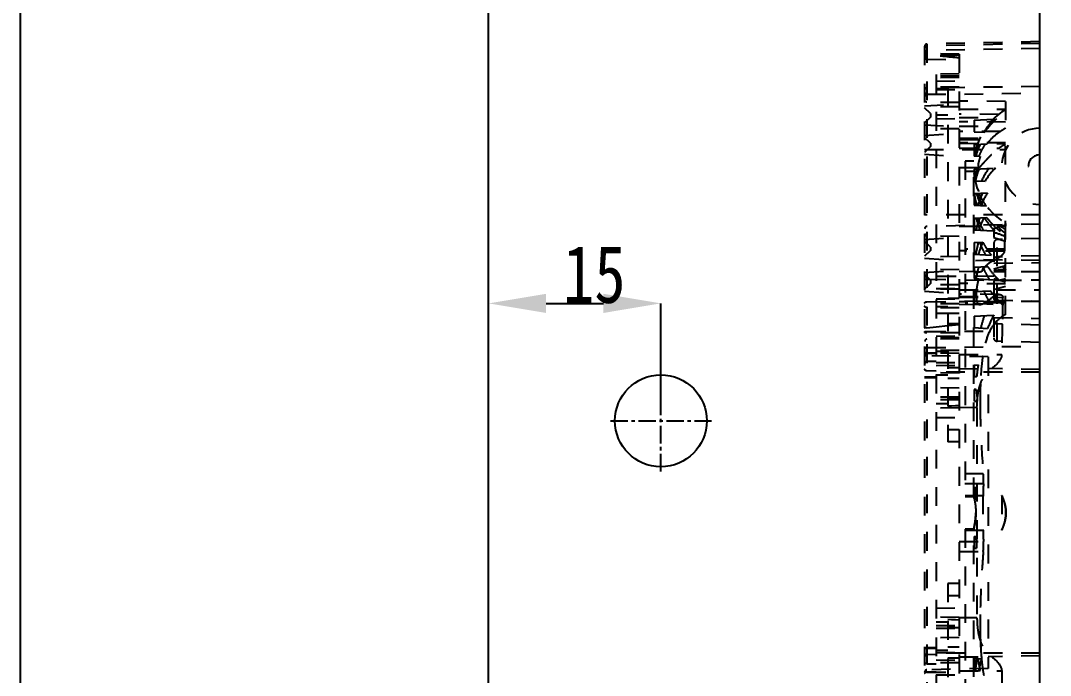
# Model space of a CAD drawing. Header units: millimetres. Extents: x -1495 to -116, y -3881 to 1305.
# Drawn here: x -875.2 to -785.5, y -1619.9 to -1562.9 of the extents above; entities that cross this region are included whole.
import ezdxf

# ---------------------------------------------------------------- set-up
doc = ezdxf.new("R2010")
doc.units = ezdxf.units.MM
doc.header["$LTSCALE"] = 16.335
doc.header["$PDMODE"] = 3
doc.header["$PDSIZE"] = 0.3125
doc.linetypes.add('CENTER', pattern=[0.6, 0.375, -0.075, 0.075, -0.075])
doc.linetypes.add('HIDDEN', pattern=[0.2, 0.1, -0.1])
doc.layers.get('0').update_dxf_attribs({"linetype": 'CONTINUOUS'})
doc.layers.get('Defpoints').update_dxf_attribs({"linetype": 'CONTINUOUS'})
doc.layers.add('DEFAULT_2', color=8, linetype='HIDDEN')
doc.styles.get("Standard").update_dxf_attribs({"font": 'txt', "width": 0.8})
doc.dimstyles.new('副本 ISO-25-1', dxfattribs={"dimtxt": 5, "dimasz": 5, "dimexe": 0, "dimexo": 0, "dimgap": 0, "dimtad": 1, "dimtxsty": 'Standard', "dimcen": 0, "dimclrd": 4, "dimclre": 4, "dimclrt": 6, "dimazin": 0, "dimtfac": 1, "dimtofl": 0, "dimtmove": 0, "dimatfit": 3, "dimfxl": 0, "dimarcsym": 0})

# ---------------------------------------------------------------- blocks, each defined once
blk = doc.blocks.new('*D686')
at = {"color": 4, "linetype": 'Continuous', "lineweight": -2}
for p, q in [((-834.465, -1592.458), (-834.465, -1587.472)), ((-829.465, -1587.472), (-824.465, -1587.472)), ((-819.465, -1595.747), (-819.465, -1587.472))]:
    blk.add_line(p, q, dxfattribs=at)
at = {"color": 4}
for points in [[(-829.465, -1586.639), (-829.465, -1588.306), (-834.465, -1587.472)], [(-824.465, -1586.639), (-824.465, -1588.306), (-819.465, -1587.472)]]:
    blk.add_solid(points, dxfattribs=at)
at = {"layer": 'Defpoints', "color": 0}
for p in [(-819.465, -1587.472), (-834.465, -1592.458), (-819.465, -1595.747)]:
    blk.add_point(p, dxfattribs=at)
at = {"color": 6, "insert": (-825.258, -1584.972), "char_height": 5, "attachment_point": 5}
blk.add_mtext('15', dxfattribs=at)

msp = doc.modelspace()

# ---------------------------------------------------------------- linework, layer by layer
at = {"color": 7, "linetype": 'Continuous'}
for p, q in [((-834.465, -1705.694), (-834.465, -1525.694)), ((-786.465, -1705.694), (-786.465, -1525.694))]:
    msp.add_line(p, q, dxfattribs=at)
at = {"color": 1, "linetype": 'CENTER', "ltscale": 0.248791}
for p, q in [((-819.465, -1602.094), (-819.465, -1593.294)), ((-823.865, -1597.694), (-815.065, -1597.694))]:
    msp.add_line(p, q, dxfattribs=at)
msp.add_lwpolyline([(-875.216, -1486.901), (-515.838, -1486.901), (-515.838, -1769.066), (-875.216, -1769.066)], close=True)
msp.add_circle((-819.465, -1597.694), 4)
at = {"layer": 'DEFAULT_2', "color": 8, "linetype": 'HIDDEN'}
for p, q in [((-786.465, -1564.69), (-796.299, -1564.896)), ((-796.496, -1565.097), (-796.496, -1646.273)), ((-786.465, -1564.852), (-796.299, -1565.057)), ((-796.299, -1564.896), (-796.299, -1646.492)), ((-786.465, -1565.286), (-796.299, -1565.472)), ((-793.481, -1565.773), (-796.299, -1565.724)), ((-793.481, -1565.931), (-796.299, -1565.882)), ((-796.299, -1566.218), (-793.481, -1566.262)), ((-793.48, -1566.116), (-793.515, -1566.113)), ((-793.481, -1565.773), (-793.481, -1645.614)), ((-793.481, -1567.504), (-795.491, -1567.539)), ((-795.491, -1567.539), (-795.491, -1643.849)), ((-793.481, -1567.655), (-795.491, -1567.69)), ((-793.481, -1567.821), (-795.491, -1567.853)), ((-795.489, -1568.135), (-793.48, -1568.1)), ((-786.465, -1568.595), (-796.299, -1568.723)), ((-796.299, -1569.302), (-786.465, -1569.139)), ((-793.481, -1568.661), (-795.491, -1568.647)), ((-794.486, -1568.8), (-795.491, -1568.793)), ((-795.491, -1568.851), (-793.481, -1568.864)), ((-794.486, -1568.654), (-794.486, -1599.538)), ((-796.299, -1569.24), (-793.481, -1569.271)), ((-793.481, -1569.996), (-796.299, -1569.957)), ((-789.461, -1569.895), (-793.481, -1569.867)), ((-789.461, -1569.895), (-789.461, -1572.228)), ((-796.496, -1570.285), (-793.481, -1570.1)), ((-795.994, -1570.955), (-796.496, -1570.452)), ((-795.994, -1570.955), (-795.994, -1571.256)), ((-793.481, -1570.35), (-795.491, -1570.372)), ((-793.481, -1570.569), (-789.408, -1570.565)), ((-795.994, -1571.256), (-796.496, -1571.759)), ((-795.491, -1571.063), (-794.486, -1571.067)), ((-795.491, -1571.394), (-793.481, -1571.366)), ((-790.057, -1571.017), (-793.481, -1570.993)), ((-793.481, -1571.278), (-790.383, -1571.296)), ((-789.461, -1571.693), (-793.481, -1571.667)), ((-792.175, -1571.524), (-790.238, -1571.413)), ((-792.175, -1571.524), (-792.175, -1572.529)), ((-796.496, -1571.926), (-793.481, -1572.11)), ((-796.496, -1572.856), (-793.481, -1572.672)), ((-793.481, -1572.282), (-795.491, -1572.271)), ((-793.481, -1572.055), (-791.078, -1572.063)), ((-789.894, -1572.502), (-793.481, -1572.517)), ((-792.175, -1572.529), (-791.269, -1572.581)), ((-795.994, -1573.526), (-796.496, -1573.024)), ((-795.994, -1573.526), (-795.994, -1573.828)), ((-793.481, -1573.066), (-791.691, -1573.079)), ((-791.767, -1573.246), (-793.481, -1573.236)), ((-789.461, -1573.508), (-793.481, -1573.48)), ((-793.481, -1573.537), (-789.461, -1573.562)), ((-792.175, -1573.656), (-791.064, -1573.592)), ((-792.175, -1573.656), (-792.175, -1574.661)), ((-789.461, -1588.447), (-789.461, -1573.508)), ((-795.994, -1573.828), (-796.496, -1574.33)), ((-796.496, -1574.081), (-789.441, -1574.081)), ((-796.496, -1574.498), (-793.481, -1574.682)), ((-793.481, -1573.954), (-790.03, -1573.957)), ((-792.225, -1575.082), (-792.979, -1575.087)), ((-792.979, -1575.087), (-792.979, -1604.269)), ((-792.225, -1604.27), (-792.225, -1575.082)), ((-791.655, -1574.691), (-792.175, -1574.661)), ((-793.481, -1575.638), (-791.798, -1575.65)), ((-792.225, -1576.006), (-792.979, -1576.001)), ((-792.175, -1575.788), (-790.332, -1575.682)), ((-792.175, -1575.788), (-792.175, -1576.793)), ((-792.175, -1576.793), (-791.237, -1576.846)), ((-792.175, -1577.92), (-791.023, -1577.854)), ((-792.175, -1577.92), (-792.175, -1578.925)), ((-792.175, -1578.925), (-791.107, -1578.986)), ((-786.465, -1579.765), (-796.496, -1579.765)), ((-786.465, -1580.569), (-796.299, -1580.775)), ((-793.481, -1580.761), (-789.461, -1580.733)), ((-792.175, -1580.052), (-791.096, -1579.99)), ((-792.175, -1580.052), (-792.175, -1581.057)), ((-790.466, -1580.941), (-789.461, -1580.64)), ((-796.496, -1581.901), (-793.481, -1581.717)), ((-793.481, -1581.652), (-796.299, -1581.603)), ((-792.175, -1581.057), (-789.932, -1581.185)), ((-790.466, -1580.941), (-790.466, -1581.745)), ((-790.466, -1581.745), (-789.461, -1582.047)), ((-795.994, -1582.571), (-796.496, -1582.069)), ((-795.994, -1582.571), (-795.994, -1582.873)), ((-792.175, -1582.184), (-791.443, -1582.142)), ((-792.175, -1582.184), (-792.175, -1583.189)), ((-790.466, -1582.224), (-790.485, -1590.471)), ((-790.191, -1590.773), (-790.173, -1581.922)), ((-786.465, -1581.825), (-790.173, -1581.922)), ((-795.994, -1582.873), (-796.496, -1583.375)), ((-793.481, -1583.383), (-795.491, -1583.418)), ((-789.56, -1582.923), (-793.481, -1582.905)), ((-789.461, -1582.743), (-792.979, -1582.767)), ((-792.175, -1583.189), (-790.692, -1583.273)), ((-786.465, -1583.333), (-790.191, -1583.43)), ((-796.496, -1583.543), (-793.481, -1583.727)), ((-790.448, -1583.75), (-793.481, -1583.769)), ((-786.465, -1583.727), (-792.979, -1583.681)), ((-792.175, -1584.315), (-791.019, -1584.249)), ((-792.175, -1584.315), (-792.175, -1585.32)), ((-790.466, -1583.986), (-786.465, -1583.916)), ((-789.461, -1584.193), (-790.466, -1584.494)), ((-796.496, -1584.773), (-793.481, -1584.589)), ((-795.994, -1585.443), (-796.496, -1584.941)), ((-790.485, -1585.11), (-796.299, -1585.144)), ((-793.481, -1584.54), (-795.491, -1584.526)), ((-793.481, -1584.683), (-789.461, -1584.711)), ((-792.175, -1585.32), (-790.034, -1585.443)), ((-790.466, -1585.298), (-789.461, -1585.6)), ((-786.465, -1584.732), (-789.461, -1584.732)), ((-795.994, -1585.745), (-796.496, -1586.247)), ((-796.299, -1585.373), (-793.481, -1585.387)), ((-795.994, -1585.443), (-795.994, -1585.745)), ((-793.481, -1585.864), (-795.491, -1585.873)), ((-795.491, -1586.178), (-793.481, -1586.182)), ((-793.48, -1586.229), (-795.489, -1586.239)), ((-789.461, -1585.774), (-793.481, -1585.746)), ((-792.979, -1585.433), (-786.465, -1585.471)), ((-790.485, -1585.494), (-786.465, -1585.424)), ((-790.466, -1586.271), (-789.461, -1585.969)), ((-796.496, -1586.415), (-793.481, -1586.599)), ((-795.491, -1587.083), (-793.481, -1587.061)), ((-793.481, -1587.042), (-794.486, -1587.04)), ((-793.481, -1586.297), (-786.465, -1586.297)), ((-790.016, -1586.696), (-793.481, -1586.671)), ((-793.481, -1586.865), (-790.516, -1586.879)), ((-793.481, -1586.934), (-789.685, -1586.948)), ((-792.175, -1586.447), (-790.778, -1586.368)), ((-792.175, -1586.447), (-792.175, -1587.452)), ((-790.466, -1587.075), (-789.461, -1587.376)), ((-789.692, -1587.212), (-789.685, -1586.948)), ((-796.299, -1587.325), (-790.466, -1587.248)), ((-793.481, -1587.872), (-796.299, -1587.841)), ((-794.486, -1587.778), (-795.491, -1587.774)), ((-793.48, -1587.516), (-795.489, -1587.524)), ((-786.465, -1587.302), (-793.481, -1587.351)), ((-793.481, -1587.555), (-791.683, -1587.567)), ((-789.461, -1587.432), (-792.979, -1587.455)), ((-792.175, -1587.452), (-789.72, -1587.593)), ((-790.466, -1587.202), (-786.465, -1587.272)), ((-795.491, -1588.329), (-793.481, -1588.34)), ((-793.481, -1588.356), (-794.486, -1588.363)), ((-792.175, -1588.579), (-790.471, -1588.482)), ((-792.175, -1588.579), (-792.175, -1589.584)), ((-790.485, -1588.709), (-786.465, -1588.779)), ((-796.299, -1589.595), (-795.491, -1589.512)), ((-795.491, -1589.512), (-794.471, -1589.408)), ((-793.481, -1589.263), (-794.486, -1589.256)), ((-794.471, -1589.408), (-794.418, -1589.402)), ((-794.418, -1589.402), (-793.48, -1589.307)), ((-792.175, -1589.584), (-791.012, -1589.651)), ((-786.465, -1589.363), (-790.173, -1589.266)), ((-796.299, -1589.914), (-790.485, -1589.896)), ((-793.481, -1590.047), (-796.299, -1590.04)), ((-793.481, -1590.567), (-796.297, -1590.587)), ((-795.491, -1590.315), (-793.481, -1590.31)), ((-793.481, -1590.484), (-795.491, -1590.482)), ((-796.299, -1591.321), (-786.465, -1591.199)), ((-793.481, -1591.574), (-795.491, -1591.574)), ((-786.465, -1590.87), (-790.191, -1590.773)), ((-795.491, -1591.806), (-796.299, -1591.809)), ((-793.481, -1591.837), (-796.299, -1591.808)), ((-795.491, -1591.85), (-796.299, -1591.847)), ((-790.969, -1592.133), (-796.299, -1592.021)), ((-794.486, -1591.65), (-795.491, -1591.65)), ((-793.481, -1591.923), (-789.791, -1591.933)), ((-790.969, -1592.133), (-790.969, -1619.255)), ((-795.491, -1592.534), (-796.299, -1592.546)), ((-795.491, -1593.37), (-796.299, -1593.356)), ((-795.491, -1592.629), (-793.481, -1592.629)), ((-795.491, -1592.877), (-793.481, -1592.856)), ((-793.481, -1593.073), (-794.486, -1593.07)), ((-793.481, -1593.156), (-790.655, -1593.141)), ((-792.175, -1592.843), (-791.835, -1592.824)), ((-792.175, -1592.843), (-792.175, -1593.848)), ((-786.465, -1593.232), (-790.969, -1593.138)), ((-796.496, -1593.863), (-795.491, -1593.863)), ((-795.491, -1593.966), (-796.496, -1593.966)), ((-786.465, -1593.463), (-795.491, -1593.463)), ((-793.481, -1593.537), (-795.491, -1593.529)), ((-795.491, -1593.696), (-794.486, -1593.689)), ((-793.481, -1594.016), (-794.486, -1594.02)), ((-792.175, -1593.848), (-791.979, -1593.859)), ((-793.481, -1594.84), (-795.491, -1594.805)), ((-792.013, -1594.966), (-792.175, -1594.975)), ((-792.175, -1594.975), (-792.175, -1595.98)), ((-793.481, -1595.644), (-795.491, -1595.644)), ((-793.481, -1595.864), (-795.491, -1595.874)), ((-794.486, -1595.665), (-793.481, -1595.667)), ((-792.169, -1595.98), (-791.889, -1595.996)), ((-791.889, -1595.996), (-791.908, -1595.846)), ((-795.491, -1596.176), (-794.486, -1596.178)), ((-793.481, -1596.57), (-795.491, -1596.605)), ((-794.486, -1596.393), (-794.151, -1596.378)), ((-794.151, -1596.378), (-793.816, -1596.364)), ((-793.816, -1596.364), (-793.481, -1596.349)), ((-791.94, -1596.552), (-793.481, -1596.549)), ((-791.94, -1596.552), (-791.94, -1614.836)), ((-795.491, -1597.394), (-793.481, -1597.402)), ((-793.481, -1598.491), (-794.486, -1598.492)), ((-793.481, -1599.536), (-794.486, -1599.538)), ((-791.391, -1602.324), (-793.481, -1602.324)), ((-791.378, -1603.174), (-793.481, -1603.177)), ((-792.175, -1603.503), (-792.001, -1603.493)), ((-792.175, -1603.503), (-792.175, -1604.508)), ((-792.979, -1604.186), (-789.781, -1604.186)), ((-792.225, -1604.248), (-792.979, -1604.247)), ((-792.979, -1604.269), (-792.225, -1604.27)), ((-792.175, -1604.508), (-792.017, -1604.517)), ((-789.781, -1604.186), (-789.781, -1604.187)), ((-789.781, -1604.187), (-789.781, -1607.201)), ((-792.225, -1607.117), (-792.979, -1607.119)), ((-792.979, -1607.119), (-792.979, -1636.301)), ((-792.979, -1607.141), (-792.225, -1607.139)), ((-792.979, -1607.201), (-789.781, -1607.201)), ((-792.225, -1636.306), (-792.225, -1607.118)), ((-789.781, -1607.201), (-789.781, -1607.201)), ((-793.481, -1608.211), (-791.378, -1608.214)), ((-792.175, -1607.767), (-792.004, -1607.757)), ((-792.175, -1607.767), (-792.175, -1608.772)), ((-793.481, -1609.064), (-791.391, -1609.064)), ((-792.175, -1608.772), (-791.978, -1608.783)), ((-794.486, -1611.849), (-794.486, -1642.734)), ((-793.481, -1611.852), (-794.486, -1611.849)), ((-794.486, -1612.896), (-793.481, -1612.897)), ((-795.491, -1613.993), (-793.481, -1613.986)), ((-793.481, -1614.817), (-795.491, -1614.782)), ((-791.94, -1614.836), (-793.481, -1614.839)), ((-794.486, -1615.21), (-795.491, -1615.212)), ((-795.491, -1615.514), (-793.481, -1615.524)), ((-795.491, -1615.744), (-793.481, -1615.744)), ((-794.151, -1615.009), (-794.486, -1614.995)), ((-793.481, -1615.721), (-794.486, -1615.723)), ((-793.816, -1615.024), (-794.151, -1615.009)), ((-793.481, -1615.039), (-793.816, -1615.024)), ((-793.481, -1616.548), (-795.491, -1616.583)), ((-796.496, -1617.422), (-795.491, -1617.422)), ((-795.491, -1617.525), (-796.496, -1617.525)), ((-794.486, -1617.368), (-793.481, -1617.371)), ((-796.299, -1618.032), (-795.491, -1618.017)), ((-794.486, -1617.699), (-795.491, -1617.692)), ((-795.491, -1617.859), (-793.481, -1617.851)), ((-786.465, -1617.924), (-795.491, -1617.924)), ((-794.486, -1618.318), (-793.481, -1618.315)), ((-793.481, -1618.232), (-790.655, -1618.247)), ((-792.175, -1618.426), (-791.55, -1618.391)), ((-792.175, -1618.426), (-792.175, -1619.431)), ((-786.465, -1618.156), (-790.969, -1618.25)), ((-796.299, -1618.842), (-795.491, -1618.854)), ((-790.969, -1619.255), (-796.299, -1619.367)), ((-795.491, -1618.511), (-793.481, -1618.532)), ((-793.481, -1618.759), (-795.491, -1618.759)), ((-792.048, -1619.095), (-792.058, -1619.184)), ((-796.299, -1619.54), (-795.491, -1619.538)), ((-796.299, -1619.58), (-793.481, -1619.551)), ((-796.299, -1619.579), (-795.491, -1619.581)), ((-795.491, -1619.814), (-793.481, -1619.814)), ((-793.481, -1619.465), (-789.791, -1619.455)), ((-792.175, -1619.431), (-791.67, -1619.46))]:
    msp.add_line(p, q, dxfattribs=at)
for centre, radius, start, end in [((-796.295, -1565.097), 0.201, 91.2, 180), ((-796.295, -1565.523), 0.201, 180, 269), ((-796.311, -1565.661), 0.186, 147.14543, 157.67089), ((-796.291, -1566.075), 0.233, 105.27538, 116.04197), ((-876.231, -2403.949), 841.909, 84.36167, 84.552085), ((-786.465, -1575.544), 5.779, 121.23415, 238.76585), ((-786.392, -1575.702), 5.855, 133.01931, 147.7309), ((-786.466, -1575.785), 5.774, 130.78558, 146.29188), ((-787.619, -1576.115), 4.27, 122.1989, 137.20125), ((-786.465, -1575.544), 3.317, 90, 270), ((-786.3, -1575.981), 5.943, 156.71643, 167.20068), ((-786.343, -1576.154), 5.899, 154.63279, 165.4048), ((-786.07, -1576.968), 6.158, 146.86147, 150.64695), ((-787.577, -1576.151), 4.326, 137.23061, 143.71608), ((-786.544, -1575.545), 5.699, 167.55239, 171.08711), ((-786.348, -1575.586), 5.899, 165.02738, 167.57807), ((-786.395, -1575.574), 5.851, 164.12105, 165.02503), ((-785.999, -1577.005), 6.238, 154.4102, 158.1482), ((-786.043, -1576.985), 6.19, 151.3715, 154.39945), ((-786.011, -1577.002), 6.226, 150.63928, 151.37358), ((-786.465, -1575.544), 1.005, 90, 270), ((-783.755, -1578.338), 8.558, 164.99268, 167.33224), ((-785.746, -1578.198), 6.491, 157.97674, 167.54226), ((-785.383, -1579.691), 6.804, 144.23893, 155.11442), ((-785.883, -1577.053), 6.36, 188.40675, 194.2903), ((-786.133, -1576.164), 6.111, 196.60039, 207.22174), ((-786.355, -1575.999), 5.887, 198.89985, 202.69384), ((-784.551, -1581.205), 7.662, 154.26364, 162.81804), ((-786.417, -1575.598), 5.826, 203.24361, 215.51139), ((-785.556, -1577.384), 6.688, 188.25335, 189.96203), ((-785.534, -1577.38), 6.71, 189.96224, 193.36793), ((-785.905, -1577.059), 6.337, 194.2859, 197.23989), ((-786.388, -1576.014), 5.85, 202.69846, 210.31837), ((-796.295, -1580.976), 0.201, 91.2, 180), ((-784.997, -1578.243), 7.249, 194.38448, 203.09349), ((-783.434, -1582.964), 8.789, 160.4704, 167.52925), ((-785.577, -1577.863), 6.663, 199.01915, 201.03516), ((-785.704, -1577.912), 6.527, 201.03737, 205.82646), ((-785.758, -1577.94), 6.466, 205.80811, 209.26364), ((-785.92, -1576.712), 6.317, 211.38647, 215.83537), ((-786.365, -1576.553), 5.847, 215.99715, 221.46621), ((-785.981, -1576.758), 6.24, 215.84938, 224.83052), ((-786.415, -1576.593), 5.783, 221.49675, 227.02557), ((-786.444, -1576.627), 5.739, 227.00439, 231.95635), ((-785.579, -1575.886), 6.708, 227.52704, 230.21082), ((-786.88, -1576.382), 5.307, 235.64905, 240.8928), ((-539.508, -1592.023), 250.217, 177.3679, 177.68215), ((-796.295, -1581.402), 0.201, 180, 269), ((-786.523, -1576.725), 5.613, 231.97211, 232.60489), ((-785.595, -1575.905), 6.683, 230.20973, 232.275), ((-785.614, -1575.93), 6.651, 232.2762, 234.6594), ((-781.987, -1585.019), 10.237, 163.79981, 169.73596), ((-784.3, -1579.317), 7.944, 200.9488, 203.84092), ((-784.349, -1579.337), 7.891, 203.85226, 206.69764), ((-785.43, -1579.01), 6.775, 207.52909, 211.44696), ((-785.534, -1579.073), 6.653, 211.45508, 212.67189), ((-790.165, -1582.224), 0.301, 91.5, 180), ((-502.492, -1593.503), 287.263, 177.68565, 177.88916), ((-784.419, -1579.374), 7.812, 206.6845, 209.69169), ((-785.612, -1579.123), 6.56, 212.6685, 215.38048), ((-785.741, -1579.216), 6.401, 215.37559, 219.33596), ((-790.183, -1583.732), 0.301, 91.5, 180), ((-780.632, -1587.319), 11.567, 164.83912, 166.59072), ((-782.595, -1587.893), 9.493, 157.56279, 160.52658), ((-783.24, -1580.593), 9.007, 204.12756, 205.4932), ((-785.121, -1580.434), 7.024, 212.90329, 213.73841), ((-785.362, -1580.601), 6.731, 213.6952, 220.64822), ((-783.812, -1578.349), 8.364, 225.06705, 226.69685), ((-783.878, -1578.419), 8.267, 226.69715, 227.52079), ((-787.112, -1618.419), 33.981, 98.12681, 98.56813), ((-779.785, -1587.507), 12.435, 168.28054, 169.90994), ((-780.395, -1587.386), 11.813, 167.25068, 168.25676), ((-779.971, -1587.482), 12.248, 166.56856, 167.25243), ((-786.848, -1620.201), 35.783, 97.88324, 98.14147), ((-786.252, -1624.566), 40.188, 97.56757, 97.87183), ((-783.521, -1580.725), 8.696, 205.49329, 209.22949), ((-783.382, -1580.649), 8.855, 209.22388, 209.6703), ((-783.657, -1580.809), 8.537, 209.65162, 212.50217), ((-785.595, -1580.794), 6.429, 220.6981, 221.31108), ((-785.63, -1580.824), 6.383, 221.3111, 221.9163), ((-785.771, -1580.953), 6.191, 221.89623, 226.47978), ((-787.554, -1586.615), 4.431, 165.54813, 166.67103), ((-787.749, -1586.565), 4.229, 164.36998, 165.54885), ((-787.952, -1586.508), 4.019, 163.12953, 164.37063), ((-781.675, -1582.149), 10.567, 203.72503, 205.44014), ((-782.059, -1582.33), 10.143, 205.44795, 206.0621), ((-781.952, -1582.275), 10.263, 206.07206, 208.4449), ((-784.708, -1582.251), 7.335, 214.14586, 217.29348), ((-784.905, -1582.399), 7.087, 217.306, 218.29862), ((-784.967, -1582.447), 7.009, 218.29981, 218.65388), ((-785.113, -1582.566), 6.821, 218.64328, 221.34554), ((-785.305, -1582.734), 6.566, 221.35304, 222.96537), ((-782.181, -1582.405), 9.999, 208.41711, 210.85239), ((-785.382, -1582.805), 6.461, 222.96898, 223.26472), ((-785.426, -1582.846), 6.401, 223.26395, 224.04685), ((-785.611, -1583.028), 6.141, 224.02519, 228.00272), ((-266.149, -1600.482), 523.711, 178.54805, 178.77319), ((-777.059, -1593.137), 14.978, 162.08563, 166.40415), ((-788.109, -1591.084), 2.961, 126.20955, 139.91586), ((-788.037, -1591.18), 3.081, 123.37577, 126.22589), ((-787.926, -1591.354), 3.288, 117.84078, 123.33559), ((-787.923, -1591.24), 3.204, 139.9177, 146.00985), ((-790.165, -1588.964), 0.301, 180, 268.5), ((-195.505, -1601.934), 594.37, 178.779069, 179.035889), ((-796.295, -1590.788), 0.201, 90.4, 180), ((-790.183, -1590.471), 0.301, 180, 268.5), ((-796.295, -1591.82), 0.201, 180, 268.8), ((-777.5, -1594.128), 14.093, 171.50638, 171.85857), ((-767.634, -1596.721), 24.512, 170.85272, 173.29686), ((-738.745, -1589.038), 53.597, 186.35012, 186.72), ((-747.348, -1595.997), 44.32, 178.81397, 179.45451), ((-750.507, -1595.936), 41.161, 178.66432, 178.80803), ((-753.961, -1595.85), 37.705, 177.93477, 178.67282), ((-733.682, -1588.458), 58.693, 186.70392, 187.04168), ((-732.984, -1588.362), 59.398, 187.05044, 187.23787), ((-742.426, -1596.046), 49.242, 179.45188, 179.92421), ((-738.549, -1596.053), 53.119, 179.92196, 180.20649), ((-735.547, -1596.043), 56.122, 180.2064, 180.51234), ((-798.297, -1602.86), 6.927, 357.40017, 4.43823), ((-739.407, -1605.555), 52.026, 177.37648, 178.49165), ((-735.178, -1605.692), 56.256, 178.46242, 181.5376), ((-739.356, -1605.831), 52.076, 181.50892, 182.623), ((-701.602, -1605.995), 90.419, 181.11665, 181.76701), ((-798.299, -1608.528), 6.928, 355.56258, 2.59901), ((-783.938, -1614.841), 8.002, 179.96108, 186.47571), ((-738.514, -1615.329), 53.155, 179.47261, 180.31461), ((-732.463, -1615.375), 59.206, 179.19643, 179.48236), ((-743.203, -1615.346), 48.465, 180.32542, 180.46821), ((-748.892, -1615.405), 42.776, 180.45169, 181.99052), ((-758.611, -1623.242), 33.693, 171.76122, 172.34558), ((-771.599, -1615.295), 20.499, 188.73555, 191.72341), ((-769.138, -1624.138), 23.137, 165.61942, 166.50798), ((-796.295, -1619.568), 0.201, 91.2, 180), ((-762.841, -1622.706), 29.428, 173.12521, 173.62034), ((-760.43, -1622.988), 31.856, 172.36241, 172.98047), ((-768.949, -1624.253), 23.347, 167.23166, 168.13663), ((-765.299, -1625.094), 27.093, 166.43694, 167.20241), ((-777.766, -1617.303), 13.823, 187.68369, 188.50801), ((-779.369, -1617.546), 12.202, 188.49287, 190.91256), ((-220.517, -1609.931), 569.354, 180.95849, 181.22659)]:
    msp.add_arc(centre, radius, start, end, dxfattribs=at)
for centre, major_axis, start_param, end_param in [((-788.356, -1582.722), (6.656, 0), 8.020871, 8.094255), ((-794.951, -1582.722), (6.503, 0), 0.565719, 0.809794), ((-792.422, -1582.722), (6.561, 0), -1.268123, -1.102639), ((-788.356, -1582.722), (6.656, 0), 4.389711, 4.5455), ((-790.884, -1582.722), (6.597, 0), 4.775794, 4.929799), ((-765.183, -1593.548), (36.581, 0), 8.579729, 8.596425), ((-759.258, -1593.548), (36.718, 0), 8.819901, 8.82586)]:
    msp.add_ellipse(centre, major_axis=major_axis, ratio=0.299919, start_param=start_param, end_param=end_param, dxfattribs=at)
for points, knots in [([(-796.299, -1565.057), (-796.35, -1565.058), (-796.454, -1565.102), (-796.496, -1565.207), (-796.496, -1565.257)], [0, 0, 0, 0, 0.500528, 1, 1, 1, 1]), ([(-796.299, -1565.882), (-796.349, -1565.881), (-796.454, -1565.838), (-796.496, -1565.733), (-796.496, -1565.682)], [0, 0, 0, 0, 0.500556, 1, 1, 1, 1]), ([(-796.496, -1566.037), (-796.496, -1566.083), (-796.449, -1566.182), (-796.349, -1566.217), (-796.299, -1566.218)], [0, 0, 0, 0, 0.48183, 1, 1, 1, 1]), ([(-796.299, -1568.723), (-796.348, -1568.724), (-796.432, -1568.738), (-796.496, -1568.814), (-796.496, -1568.849)], [0, 0, 0, 0, 0.579261, 1, 1, 1, 1]), ([(-796.496, -1569.115), (-796.496, -1569.126), (-796.484, -1569.177), (-796.434, -1569.21), (-796.396, -1569.223)], [0, 0, 0, 0, 0.21493, 1, 1, 1, 1]), ([(-796.299, -1569.958), (-796.348, -1569.957), (-796.443, -1569.931), (-796.496, -1569.84), (-796.496, -1569.798)], [0, 0, 0, 0, 0.540324, 1, 1, 1, 1]), ([(-789.461, -1572.228), (-789.498, -1572.251), (-789.643, -1572.342), (-789.787, -1572.434), (-789.894, -1572.502)], [0, 0, 0, 0, 0.254982, 1, 1, 1, 1]), ([(-790.03, -1573.957), (-789.986, -1573.921), (-789.808, -1573.789), (-789.613, -1573.68), (-789.461, -1573.617)], [0, 0, 0, 0, 0.260002, 1, 1, 1, 1]), ([(-791.798, -1575.65), (-791.766, -1575.65), (-791.685, -1575.587), (-791.563, -1575.465), (-791.392, -1575.274), (-791.181, -1575.04), (-790.933, -1574.778), (-790.556, -1574.403), (-790.247, -1574.132), (-790.03, -1573.957)], [0, 0, 0, 0, 0.039471, 0.113109, 0.218636, 0.349608, 0.498828, 0.659936, 1, 1, 1, 1]), ([(-791.843, -1575.398), (-791.847, -1575.432), (-791.852, -1575.494), (-791.854, -1575.575), (-791.834, -1575.643), (-791.807, -1575.649)], [0, 0, 0, 0, 0.393918, 0.687128, 1, 1, 1, 1]), ([(-791.783, -1575.097), (-791.79, -1575.125), (-791.814, -1575.224), (-791.834, -1575.325), (-791.843, -1575.398)], [0, 0, 0, 0, 0.282972, 1, 1, 1, 1]), ([(-791.655, -1574.691), (-791.668, -1574.726), (-791.716, -1574.86), (-791.757, -1574.996), (-791.783, -1575.097)], [0, 0, 0, 0, 0.268438, 1, 1, 1, 1]), ([(-789.94, -1583.437), (-790.022, -1583.504), (-790.184, -1583.621), (-790.361, -1583.717), (-790.448, -1583.75)], [0, 0, 0, 0, 0.530734, 1, 1, 1, 1]), ([(-789.56, -1582.923), (-789.562, -1582.972), (-789.601, -1583.073), (-789.728, -1583.249), (-789.853, -1583.365), (-789.94, -1583.437)], [0, 0, 0, 0, 0.225518, 0.480938, 1, 1, 1, 1]), ([(-791.276, -1584.333), (-791.301, -1584.362), (-791.4, -1584.487), (-791.487, -1584.622), (-791.545, -1584.728)], [0, 0, 0, 0, 0.242604, 1, 1, 1, 1]), ([(-790.912, -1583.995), (-790.944, -1584.019), (-791.076, -1584.12), (-791.195, -1584.237), (-791.276, -1584.333)], [0, 0, 0, 0, 0.243365, 1, 1, 1, 1]), ([(-790.448, -1583.75), (-790.571, -1583.795), (-790.73, -1583.872), (-790.875, -1583.97), (-790.912, -1583.995)], [0, 0, 0, 0, 0.745513, 1, 1, 1, 1]), ([(-796.467, -1585.171), (-796.472, -1585.173), (-796.483, -1585.179), (-796.496, -1585.19), (-796.496, -1585.199)], [0, 0, 0, 0, 0.347084, 1, 1, 1, 1]), ([(-796.496, -1585.318), (-796.496, -1585.326), (-796.475, -1585.345), (-796.41, -1585.367), (-796.346, -1585.373), (-796.299, -1585.373)], [0, 0, 0, 0, 0.117547, 0.337307, 1, 1, 1, 1]), ([(-796.299, -1585.144), (-796.315, -1585.144), (-796.372, -1585.147), (-796.43, -1585.153), (-796.467, -1585.171)], [0, 0, 0, 0, 0.277216, 1, 1, 1, 1]), ([(-791.866, -1585.594), (-791.888, -1585.689), (-791.961, -1586.05), (-791.998, -1586.418), (-792.003, -1586.689)], [0, 0, 0, 0, 0.264019, 1, 1, 1, 1]), ([(-792.003, -1586.689), (-792.005, -1586.813), (-792.001, -1587.033), (-791.958, -1587.313), (-791.864, -1587.521), (-791.738, -1587.567), (-791.683, -1587.567)], [0, 0, 0, 0, 0.365341, 0.644557, 0.838972, 1, 1, 1, 1]), ([(-791.683, -1587.567), (-791.607, -1587.568), (-791.43, -1587.509), (-791.037, -1587.28), (-790.734, -1587.047), (-790.516, -1586.879)], [0, 0, 0, 0, 0.16658, 0.395749, 1, 1, 1, 1]), ([(-790.516, -1586.879), (-790.478, -1586.849), (-790.328, -1586.75), (-790.146, -1586.695), (-790.016, -1586.696)], [0, 0, 0, 0, 0.27074, 1, 1, 1, 1]), ([(-789.857, -1586.721), (-789.812, -1586.737), (-789.719, -1586.789), (-789.684, -1586.896), (-789.685, -1586.948)], [0, 0, 0, 0, 0.478883, 1, 1, 1, 1]), ([(-796.496, -1587.45), (-796.496, -1587.415), (-796.432, -1587.339), (-796.348, -1587.325), (-796.299, -1587.325)], [0, 0, 0, 0, 0.420739, 1, 1, 1, 1]), ([(-796.299, -1587.841), (-796.347, -1587.841), (-796.432, -1587.827), (-796.496, -1587.751), (-796.496, -1587.716)], [0, 0, 0, 0, 0.57935, 1, 1, 1, 1]), ([(-796.299, -1589.595), (-796.324, -1589.595), (-796.37, -1589.596), (-796.433, -1589.602), (-796.471, -1589.61), (-796.496, -1589.62), (-796.496, -1589.627)], [0, 0, 0, 0, 0.361519, 0.689925, 0.907396, 1, 1, 1, 1]), ([(-790.58, -1589.449), (-790.819, -1589.803), (-791.186, -1590.66), (-791.365, -1591.562), (-791.438, -1592.047)], [0, 0, 0, 0, 0.465125, 1, 1, 1, 1]), ([(-796.496, -1589.945), (-796.496, -1589.935), (-796.449, -1589.926), (-796.423, -1589.921), (-796.398, -1589.919)], [0, 0, 0, 0, 0.285062, 1, 1, 1, 1]), ([(-796.299, -1590.04), (-796.323, -1590.04), (-796.369, -1590.038), (-796.433, -1590.033), (-796.47, -1590.025), (-796.496, -1590.016), (-796.496, -1590.009)], [0, 0, 0, 0, 0.36214, 0.691306, 0.908866, 1, 1, 1, 1]), ([(-796.299, -1591.321), (-796.316, -1591.321), (-796.376, -1591.326), (-796.439, -1591.348), (-796.469, -1591.38)], [0, 0, 0, 0, 0.279492, 1, 1, 1, 1]), ([(-796.299, -1591.808), (-796.324, -1591.808), (-796.4, -1591.801), (-796.496, -1591.744), (-796.496, -1591.69)], [0, 0, 0, 0, 0.318575, 1, 1, 1, 1]), ([(-796.299, -1591.809), (-796.325, -1591.809), (-796.371, -1591.811), (-796.434, -1591.818), (-796.471, -1591.825), (-796.496, -1591.837), (-796.496, -1591.843)], [0, 0, 0, 0, 0.371503, 0.68776, 0.903404, 1, 1, 1, 1]), ([(-796.299, -1591.847), (-796.338, -1591.847), (-796.401, -1591.843), (-796.467, -1591.834), (-796.488, -1591.822)], [0, 0, 0, 0, 0.617779, 1, 1, 1, 1]), ([(-791.45, -1592.133), (-791.476, -1592.317), (-791.573, -1593.1), (-791.62, -1593.888), (-791.642, -1594.491)], [0, 0, 0, 0, 0.235695, 1, 1, 1, 1]), ([(-789.791, -1591.933), (-789.795, -1592.194), (-790.085, -1592.666), (-790.454, -1593.003), (-790.655, -1593.141)], [0, 0, 0, 0, 0.51766, 1, 1, 1, 1]), ([(-796.396, -1592.569), (-796.425, -1592.583), (-796.476, -1592.625), (-796.496, -1592.688), (-796.496, -1592.718)], [0, 0, 0, 0, 0.517802, 1, 1, 1, 1]), ([(-796.299, -1593.356), (-796.349, -1593.355), (-796.447, -1593.323), (-796.496, -1593.227), (-796.496, -1593.183)], [0, 0, 0, 0, 0.5259, 1, 1, 1, 1]), ([(-791.889, -1595.644), (-791.859, -1595.383), (-791.774, -1594.877), (-791.539, -1594.17), (-791.171, -1593.569), (-790.835, -1593.264), (-790.655, -1593.141)], [0, 0, 0, 0, 0.273713, 0.533228, 0.773025, 1, 1, 1, 1]), ([(-791.94, -1596.552), (-791.94, -1596.477), (-791.936, -1596.174), (-791.915, -1595.871), (-791.889, -1595.644)], [0, 0, 0, 0, 0.245415, 1, 1, 1, 1]), ([(-791.666, -1596.544), (-791.662, -1597.016), (-791.621, -1598.944), (-791.503, -1600.87), (-791.391, -1602.323)], [0, 0, 0, 0, 0.244415, 1, 1, 1, 1]), ([(-792.017, -1604.517), (-792.016, -1604.431), (-792.008, -1604.218), (-792.015, -1603.877), (-792.004, -1603.621), (-792.001, -1603.493)], [0, 0, 0, 0, 0.250008, 0.625006, 1, 1, 1, 1]), ([(-792.175, -1604.459), (-792.179, -1604.437), (-792.195, -1604.367), (-792.212, -1604.296), (-792.225, -1604.248)], [0, 0, 0, 0, 0.31034, 1, 1, 1, 1]), ([(-792.225, -1604.27), (-792.182, -1604.452), (-792.084, -1604.921), (-792.043, -1605.402), (-792.043, -1605.694)], [0, 0, 0, 0, 0.389701, 1, 1, 1, 1]), ([(-789.419, -1605.694), (-789.419, -1605.499), (-789.446, -1605.215), (-789.526, -1604.862), (-789.593, -1604.639), (-789.652, -1604.478), (-789.695, -1604.371), (-789.722, -1604.307), (-789.745, -1604.258), (-789.761, -1604.219), (-789.774, -1604.202), (-789.778, -1604.186), (-789.781, -1604.186)], [0, 0, 0, 0, 0.373862, 0.543583, 0.694135, 0.820373, 0.872692, 0.916878, 0.952258, 0.978248, 0.994273, 1, 1, 1, 1]), ([(-789.781, -1604.187), (-789.781, -1604.2), (-789.756, -1604.241), (-789.726, -1604.331), (-789.667, -1604.47), (-789.602, -1604.653), (-789.532, -1604.874), (-789.449, -1605.222), (-789.419, -1605.502), (-789.419, -1605.694)], [0, 0, 0, 0, 0.024615, 0.088019, 0.185827, 0.312534, 0.46258, 0.630845, 1, 1, 1, 1]), ([(-792.225, -1607.139), (-792.207, -1607.07), (-792.095, -1606.597), (-792.043, -1606.109), (-792.043, -1605.694)], [0, 0, 0, 0, 0.147051, 1, 1, 1, 1]), ([(-792.043, -1605.694), (-792.043, -1605.986), (-792.084, -1606.466), (-792.182, -1606.936), (-792.225, -1607.117)], [0, 0, 0, 0, 0.610285, 1, 1, 1, 1]), ([(-789.781, -1607.201), (-789.778, -1607.201), (-789.774, -1607.186), (-789.761, -1607.169), (-789.745, -1607.13), (-789.722, -1607.081), (-789.695, -1607.017), (-789.652, -1606.91), (-789.593, -1606.748), (-789.526, -1606.526), (-789.446, -1606.173), (-789.419, -1605.889), (-789.419, -1605.694)], [0, 0, 0, 0, 0.005726, 0.021753, 0.047743, 0.083123, 0.127309, 0.179628, 0.305866, 0.456416, 0.626135, 1, 1, 1, 1]), ([(-789.419, -1605.694), (-789.419, -1605.886), (-789.449, -1606.166), (-789.532, -1606.514), (-789.602, -1606.735), (-789.667, -1606.918), (-789.726, -1607.056), (-789.756, -1607.147), (-789.781, -1607.188), (-789.781, -1607.201)], [0, 0, 0, 0, 0.369153, 0.53742, 0.687467, 0.814174, 0.911982, 0.975386, 1, 1, 1, 1]), ([(-791.391, -1609.064), (-791.427, -1609.526), (-791.558, -1611.35), (-791.644, -1613.178), (-791.663, -1614.545)], [0, 0, 0, 0, 0.253144, 1, 1, 1, 1]), ([(-791.889, -1615.744), (-791.859, -1616.005), (-791.774, -1616.51), (-791.539, -1617.218), (-791.171, -1617.819), (-790.835, -1618.124), (-790.655, -1618.247)], [0, 0, 0, 0, 0.273713, 0.533227, 0.773025, 1, 1, 1, 1]), ([(-791.642, -1616.891), (-791.638, -1617.02), (-791.617, -1617.521), (-791.584, -1618.021), (-791.549, -1618.392)], [0, 0, 0, 0, 0.257853, 1, 1, 1, 1]), ([(-796.299, -1618.032), (-796.349, -1618.033), (-796.447, -1618.065), (-796.496, -1618.16), (-796.496, -1618.205)], [0, 0, 0, 0, 0.5259, 1, 1, 1, 1]), ([(-792.029, -1619.44), (-792.039, -1619.355), (-792.061, -1619.186), (-792.08, -1618.931), (-792.112, -1618.677), (-792.146, -1618.51), (-792.153, -1618.425)], [0, 0, 0, 0, 0.250006, 0.500089, 0.750033, 1, 1, 1, 1]), ([(-791.549, -1618.392), (-791.544, -1618.457), (-791.519, -1618.71), (-791.49, -1618.963), (-791.465, -1619.151)], [0, 0, 0, 0, 0.255146, 1, 1, 1, 1]), ([(-790.655, -1618.247), (-790.454, -1618.385), (-790.085, -1618.722), (-789.795, -1619.193), (-789.791, -1619.455)], [0, 0, 0, 0, 0.48234, 1, 1, 1, 1]), ([(-796.396, -1618.819), (-796.425, -1618.805), (-796.476, -1618.763), (-796.496, -1618.7), (-796.496, -1618.67)], [0, 0, 0, 0, 0.517802, 1, 1, 1, 1]), ([(-796.299, -1619.579), (-796.325, -1619.578), (-796.371, -1619.577), (-796.434, -1619.57), (-796.471, -1619.562), (-796.496, -1619.551), (-796.496, -1619.545)], [0, 0, 0, 0, 0.371503, 0.68776, 0.903404, 1, 1, 1, 1]), ([(-796.299, -1619.58), (-796.324, -1619.58), (-796.4, -1619.586), (-796.496, -1619.643), (-796.496, -1619.698)], [0, 0, 0, 0, 0.318575, 1, 1, 1, 1]), ([(-796.299, -1619.54), (-796.338, -1619.54), (-796.401, -1619.545), (-796.467, -1619.554), (-796.488, -1619.566)], [0, 0, 0, 0, 0.617779, 1, 1, 1, 1])]:
    msp.add_open_spline(points, degree=3, knots=knots, dxfattribs=at)
for points in [[(-796.483, -1565.591), (-796.491, -1565.61), (-796.496, -1565.632), (-796.496, -1565.653)], [(-796.393, -1565.496), (-796.423, -1565.51), (-796.45, -1565.533), (-796.467, -1565.56)], [(-796.299, -1565.472), (-796.332, -1565.473), (-796.364, -1565.481), (-796.393, -1565.496)], [(-796.467, -1565.93), (-796.485, -1565.957), (-796.496, -1565.99), (-796.496, -1566.022)], [(-796.393, -1565.866), (-796.423, -1565.88), (-796.45, -1565.903), (-796.467, -1565.93)], [(-796.299, -1565.842), (-796.317, -1565.843), (-796.335, -1565.846), (-796.352, -1565.85)], [(-796.469, -1569.382), (-796.485, -1569.405), (-796.496, -1569.434), (-796.496, -1569.462)], [(-796.299, -1569.302), (-796.362, -1569.303), (-796.433, -1569.331), (-796.469, -1569.382)], [(-796.396, -1569.223), (-796.365, -1569.234), (-796.332, -1569.24), (-796.299, -1569.24)], [(-791.901, -1573.64), (-792.021, -1573.973), (-792.114, -1574.317), (-792.171, -1574.666)], [(-792.021, -1576.122), (-791.99, -1576.005), (-791.956, -1575.888), (-791.919, -1575.773)], [(-790.332, -1575.682), (-790.68, -1576.03), (-790.984, -1576.425), (-791.237, -1576.846)], [(-792.169, -1576.797), (-792.151, -1576.684), (-792.129, -1576.572), (-792.104, -1576.461)], [(-791.023, -1577.854), (-791.252, -1578.202), (-791.449, -1578.573), (-791.611, -1578.957)], [(-791.342, -1580.004), (-791.516, -1580.35), (-791.663, -1580.711), (-791.783, -1581.079)], [(-791.443, -1582.142), (-791.592, -1582.488), (-791.718, -1582.846), (-791.822, -1583.209)], [(-790.016, -1586.696), (-789.962, -1586.696), (-789.908, -1586.703), (-789.857, -1586.721)], [(-790.471, -1588.482), (-790.678, -1588.858), (-790.856, -1589.251), (-791.012, -1589.651)], [(-796.398, -1589.919), (-796.365, -1589.916), (-796.332, -1589.915), (-796.299, -1589.914)], [(-796.469, -1591.38), (-796.484, -1591.395), (-796.496, -1591.417), (-796.496, -1591.439)], [(-796.299, -1592.546), (-796.332, -1592.546), (-796.366, -1592.554), (-796.396, -1592.569)], [(-796.299, -1618.842), (-796.332, -1618.841), (-796.366, -1618.834), (-796.396, -1618.819)]]:
    msp.add_open_spline(points, degree=3, dxfattribs=at)

# ---------------------------------------------------------------- dimensions: what is measured, and where the dimension line sits
dim = msp.add_linear_dim(base=(-819.465, -1587.472), p1=(-834.465, -1592.458), p2=(-819.465, -1595.747), dimstyle='副本 ISO-25-1', override={"dimfxl": 1.25, "dimarcsym": 1})
dim.commit()
dim.dimension.update_dxf_attribs({"geometry": '*D686', "text_midpoint": (-825.258, -1587.472), "dimtype": 160})

doc.saveas('drawing.dxf')
